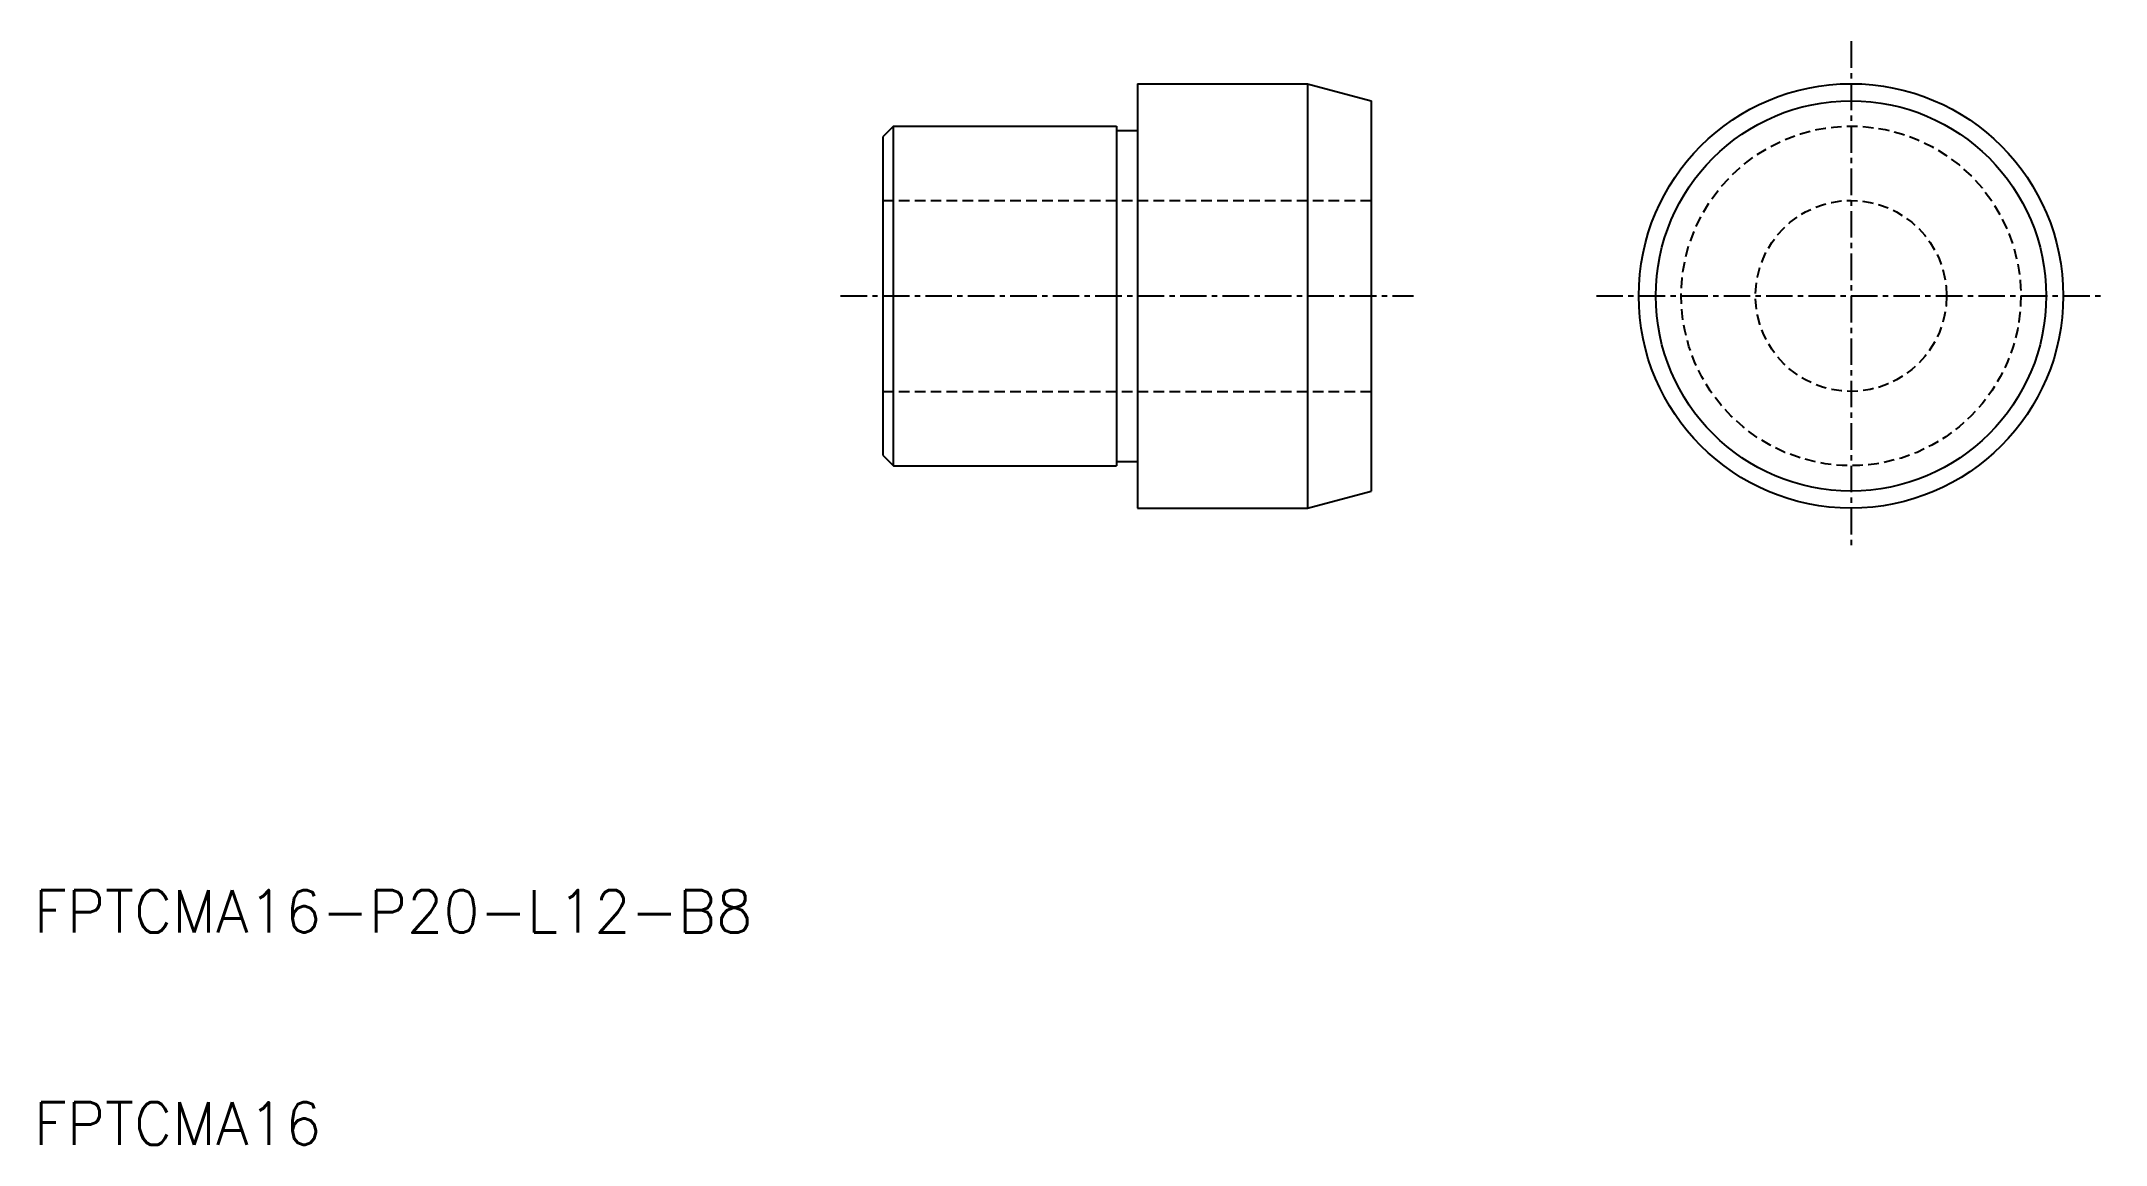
# Model space of a CAD drawing. Extents: x 10.3 to 107.6, y 10 to 62.
import ezdxf

# ---------------------------------------------------------------- set-up
doc = ezdxf.new("R2010")
doc.units = 0
doc.linetypes.add('CENTER', pattern=[2, 1.25, -0.25, 0.25, -0.25])
doc.linetypes.add('DASHED', pattern=[0.75, 0.5, -0.25])
doc.layers.get('0').update_dxf_attribs({"linetype": 'CONTINUOUS'})
doc.layers.add('CENTER', color=1, linetype='CENTER')
doc.styles.get("Standard").update_dxf_attribs({"font": 'txt.shx'})

msp = doc.modelspace()

# ---------------------------------------------------------------- linework, layer by layer
at = {"color": 7, "linetype": 'CONTINUOUS'}
for p, q in [((62, 60), (70, 60)), ((62, 60), (62, 40)), ((70, 60), (70, 40)), ((70, 60), (73, 59.196)), ((73, 59.196), (73, 40.804)), ((50.5, 58), (50, 57.5)), ((50, 57.5), (50, 42.5)), ((50.5, 58), (61, 58)), ((50.5, 42), (50.5, 58)), ((61, 58), (61, 42)), ((61, 57.8), (62, 57.8)), ((50, 42.5), (50.5, 42)), ((50.5, 42), (61, 42)), ((61, 42.2), (62, 42.2)), ((62, 40), (70, 40)), ((70, 40), (73, 40.804))]:
    msp.add_line(p, q, dxfattribs=at)
at = {"color": 3, "linetype": 'DASHED'}
for p, q in [((50, 54.5), (73, 54.5)), ((50, 45.5), (73, 45.5))]:
    msp.add_line(p, q, dxfattribs=at)
at = {"color": 7, "linetype": 'CONTINUOUS'}
for radius in [10, 9.196]:
    msp.add_circle((95.612, 50), radius, dxfattribs=at)
at = {"color": 3, "linetype": 'DASHED'}
for radius in [8, 4.5]:
    msp.add_circle((95.612, 50), radius, dxfattribs=at)
at = {"layer": 'CENTER', "color": 1, "linetype": 'CENTER'}
for p, q in [((95.612, 62), (95.612, 38)), ((48, 50), (75, 50)), ((83.612, 50), (107.612, 50))]:
    msp.add_line(p, q, dxfattribs=at)

# ---------------------------------------------------------------- texts
at = {"color": 7, "linetype": 'CONTINUOUS'}
for s, p in [('FPTCMA16-P20-L12-B8', (10, 20)), ('FPTCMA16', (10, 10))]:
    msp.add_text(s, height=2, dxfattribs=at).set_placement(p)

doc.saveas('drawing.dxf')
